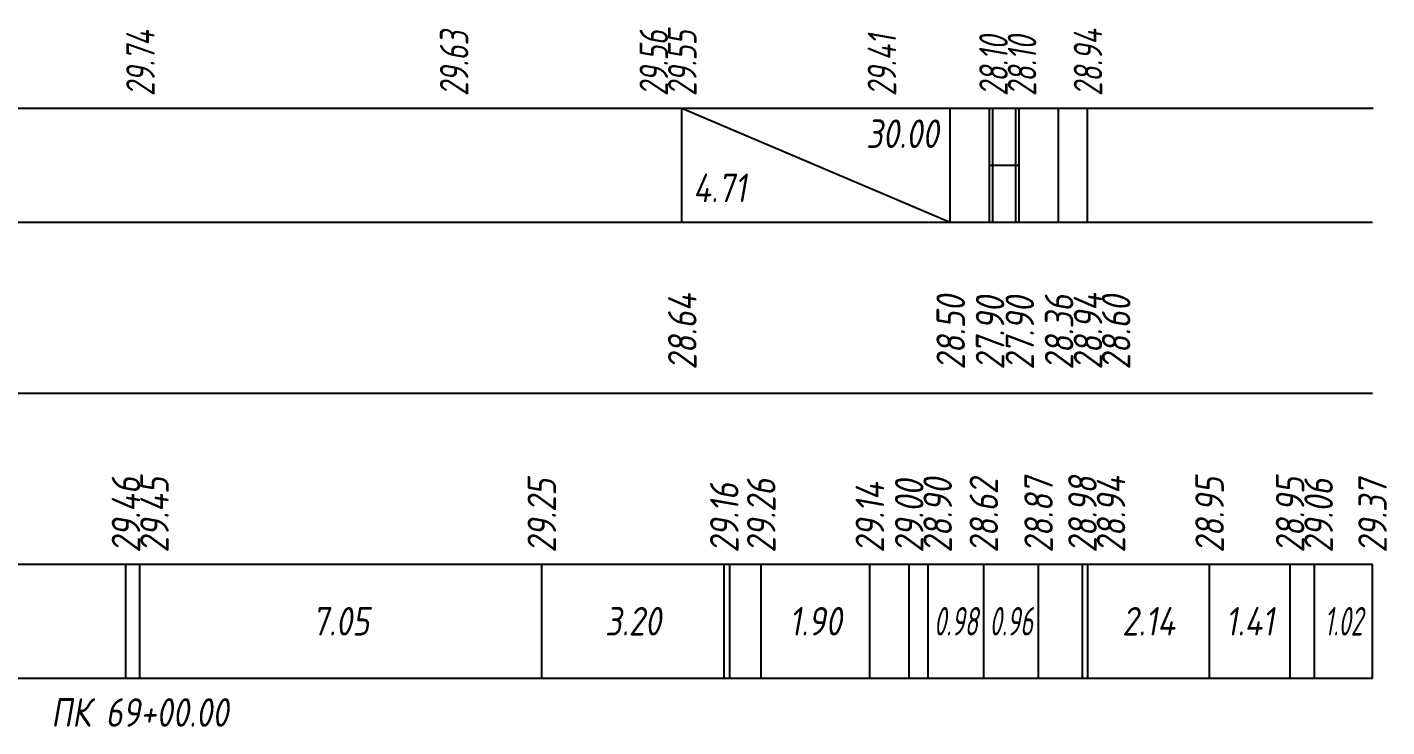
# Model space of a CAD drawing. Extents: x -717 to 1451, y -133302 to 233.
# Drawn here: x -203.5 to -84.3, y -109006.2 to -108944.9 of the extents above; entities that cross this region are included whole.
import ezdxf
from ezdxf.enums import TextEntityAlignment as Align

# ---------------------------------------------------------------- set-up
doc = ezdxf.new("R2010")
doc.units = 0
for name, color, linetype in [('Код_510', 7, 'Continuous'), ('Код_514', 1, 'Continuous'), ('Код_516', 1, 'Continuous'), ('Подписи поперечников', 7, 'Continuous'), ('Таблица', 7, 'Continuous')]:
    doc.layers.add(name, color=color, linetype=linetype)
doc.styles.add('М', font='romand.shx', dxfattribs={"width": 0.8, "oblique": 10, "height": 2.5})

msp = doc.modelspace()

# ---------------------------------------------------------------- linework, layer by layer
at = {"layer": 'Код_510'}
for p, q in [((-194.828, -109001.988), (-194.828, -108991.988)), ((-193.613, -109001.988), (-193.613, -108991.988)), ((-158.373, -109001.988), (-158.373, -108991.988)), ((-142.378, -109001.988), (-142.378, -108991.988)), ((-141.878, -109001.988), (-141.878, -108991.988)), ((-139.137, -109001.988), (-139.137, -108991.988)), ((-129.614, -109001.988), (-129.614, -108991.988)), ((-126.168, -109001.988), (-126.168, -108991.988)), ((-124.512, -109001.988), (-124.512, -108991.988)), ((-119.625, -109001.988), (-119.625, -108991.988)), ((-114.824, -109001.988), (-114.824, -108991.988)), ((-110.975, -109001.988), (-110.975, -108991.988)), ((-110.517, -109001.988), (-110.517, -108991.988)), ((-99.833, -109001.988), (-99.833, -108991.988)), ((-92.776, -109001.988), (-92.776, -108991.988)), ((-90.637, -109001.988), (-90.637, -108991.988)), ((-85.548, -109001.988), (-85.548, -108991.988))]:
    msp.add_line(p, q, dxfattribs=at)
at = {"layer": 'Код_516'}
for p, q in [((-146.113, -108961.988), (-146.113, -108951.988)), ((-146.113, -108951.988), (-122.58, -108961.988)), ((-122.58, -108961.988), (-122.58, -108951.988)), ((-122.58, -108961.988), (-122.58, -108951.988)), ((-119.133, -108961.988), (-119.133, -108951.988)), ((-118.83, -108961.988), (-118.83, -108951.988)), ((-116.83, -108961.988), (-116.83, -108951.988)), ((-116.528, -108961.988), (-116.528, -108951.988)), ((-113.08, -108961.988), (-113.08, -108951.988)), ((-113.08, -108961.988), (-113.08, -108951.988)), ((-110.548, -108961.988), (-110.548, -108951.988)), ((-119.133, -108956.988), (-118.83, -108956.988)), ((-118.83, -108956.988), (-116.83, -108956.988)), ((-116.83, -108956.988), (-116.528, -108956.988))]:
    msp.add_line(p, q, dxfattribs=at)
at = {"layer": 'Таблица'}
for p, q in [((-323.597, -108951.988), (-85.494, -108951.988)), ((-323.651, -108961.988), (-85.548, -108961.988)), ((-323.651, -108976.988), (-85.548, -108976.988)), ((-323.651, -108991.988), (-85.548, -108991.988)), ((-323.651, -109001.988), (-85.548, -109001.988))]:
    msp.add_line(p, q, dxfattribs=at)

# ---------------------------------------------------------------- texts
at = {"layer": 'Код_510', "style": 'М', "oblique": 10, "width": 0.8}
for s, p in [('29.46', (-194.828, -108990.988)), ('29.45', (-192.328, -108990.988)), ('29.25', (-158.373, -108990.988)), ('29.16', (-142.378, -108990.988)), ('29.26', (-139.137, -108990.988)), ('29.14', (-129.614, -108990.988)), ('29.00', (-126.168, -108990.988)), ('28.90', (-123.668, -108990.988)), ('28.62', (-119.625, -108990.988)), ('28.87', (-114.824, -108990.988)), ('28.98', (-110.975, -108990.988)), ('28.94', (-108.475, -108990.988)), ('28.95', (-99.833, -108990.988)), ('28.95', (-92.776, -108990.988)), ('29.06', (-90.276, -108990.988)), ('29.37', (-85.548, -108990.988))]:
    msp.add_text(s, height=2.5, rotation=90, dxfattribs=at).set_placement(p, align=Align.MIDDLE_LEFT)
at = {"layer": 'Код_510', "style": 'М', "oblique": 10}
for s, width, p in [('7.05', 0.8, (-175.993, -108996.988)), ('3.20', 0.8, (-150.375, -108996.988)), ('1.90', 0.8, (-134.375, -108996.988)), ('0.98', 0.6, (-122.068, -108996.988)), ('0.96', 0.6, (-117.225, -108996.988)), ('2.14', 0.8, (-105.175, -108996.988)), ('1.41', 0.8, (-96.304, -108996.988)), ('1.02', 0.6, (-88.092, -108996.988))]:
    msp.add_text(s, height=2.5, dxfattribs=dict(at, width=width)).set_placement(p, align=Align.MIDDLE_CENTER)
at = {"layer": 'Код_514', "style": 'М', "oblique": 10, "width": 0.7}
for s, p in [('29.74', (-193.559, -108950.948)), ('29.63', (-166.059, -108950.948)), ('29.56', (-148.559, -108950.948)), ('29.55', (-146.059, -108950.948)), ('29.41', (-128.559, -108950.948)), ('28.10', (-118.776, -108950.948)), ('28.10', (-116.276, -108950.948)), ('28.94', (-110.494, -108950.948))]:
    msp.add_text(s, height=2.5, rotation=90, dxfattribs=at).set_placement(p, align=Align.MIDDLE_LEFT)
at = {"layer": 'Код_516', "style": 'М', "oblique": 10, "width": 0.8}
msp.add_text('30.00', height=2.5, dxfattribs=at).set_placement((-123.58, -108952.988), align=Align.TOP_RIGHT)
msp.add_text('4.71', height=2.5, dxfattribs=at).set_placement((-145.113, -108960.988), align=Align.BOTTOM_LEFT)
for s, p in [('28.64', (-146.059, -108974.937)), ('28.50', (-122.526, -108974.937)), ('28.94', (-110.494, -108974.937)), ('28.60', (-108.024, -108974.937)), ('27.90', (-119.079, -108974.937)), ('27.90', (-116.473, -108974.937)), ('28.36', (-113.026, -108974.937))]:
    msp.add_text(s, height=2.5, rotation=90, dxfattribs=at).set_placement(p, align=Align.MIDDLE_LEFT)
at = {"layer": 'Подписи поперечников', "style": 'М', "oblique": 10, "width": 0.8}
msp.add_text('ПК 69+00.00', height=2.5, dxfattribs=at).set_placement((-193.613, -109006.988), align=Align.BOTTOM_CENTER)

doc.saveas('drawing.dxf')
